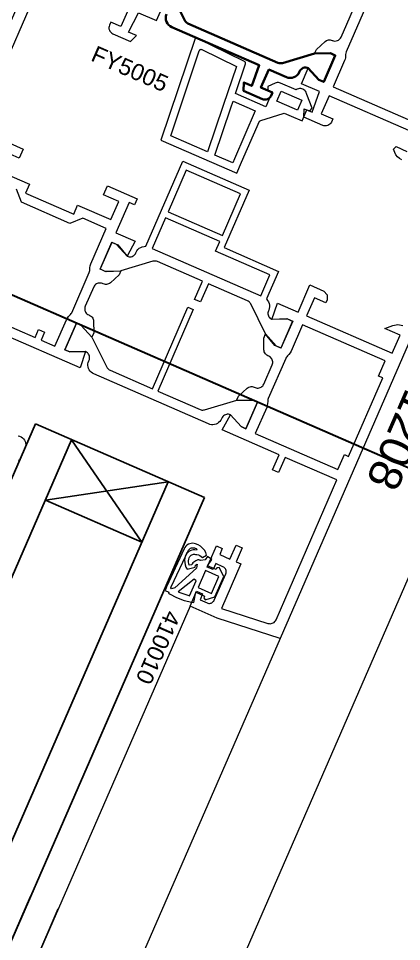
# Model space of a CAD drawing. Header units: millimetres. Extents: x -50172 to 90294, y -80883 to 956680.
# Drawn here: x 5462.8 to 5521.1, y -15168.1 to -15028 of the extents above; entities that cross this region are included whole.
import ezdxf

# ---------------------------------------------------------------- set-up
doc = ezdxf.new("R2010")
doc.units = ezdxf.units.MM
doc.header["$MEASUREMENT"] = 0
for name, color, linetype, lineweight in [('0_Pen_No__2', 8, 'Continuous', 15), ('0_Pen_No__5', 7, 'Continuous', 25), ('0_Pen_No__6', 7, 'Continuous', 35), ('0_Pen_No__7', 7, 'Continuous', 35), ('0_Pen_No__9', 7, 'Continuous', 13), ('New_A-25-M_Wall_Ext_Pen_No__87', 8, 'Continuous', 20)]:
    doc.layers.add(name, color=color, linetype=linetype, lineweight=lineweight)
doc.layers.add('New_A-25-M_Wall_Ext', color=7, linetype='Continuous')
doc.layers.add('New_ArchiCAD Windows', color=7, linetype='Continuous')
doc.layers.add('New_ArchiCAD Windows_Pen_No__23', color=7, linetype='Continuous', lineweight=30, true_color=0x2a2a2a)
doc.styles.add('GENERATED_STYLE_3', font='')
doc.styles.get('GENERATED_STYLE_3').set_extended_font_data('Arial')

# ---------------------------------------------------------------- blocks, each defined once
blk = doc.blocks.new('Wall_2_1', base_point=(10092.6, -4631.3))
at = {"layer": 'New_A-25-M_Wall_Ext_Pen_No__87', "linetype": 'Continuous', "flags": 128}
blk.add_lwpolyline([(2234.14, -22653.24), (10092.6, -4631.3)], dxfattribs=at)
blk = doc.blocks.new('Triple Window 19_2')
at = {"layer": 'New_ArchiCAD Windows_Pen_No__23', "linetype": 'Continuous'}
blk.add_line((662.5, -190), (662.5, 0), dxfattribs=at)
blk = doc.blocks.new('Wall_239_1', base_point=(10165.92, -4712.54))
at = {"layer": 'New_ArchiCAD Windows', "color": 251, "linetype": 'Continuous', "lineweight": 20, "true_color": 0x606060, "xscale": -1, "zscale": 1000, "rotation": 66.44041158399281}
blk.add_blockref('Triple Window 19_2', (5701.05, -14451.52), dxfattribs=at)

msp = doc.modelspace()

# ---------------------------------------------------------------- linework, layer by layer
at = {"layer": '0_Pen_No__2', "linetype": 'Continuous', "flags": 128}
for points in [[(5517.4, -14900.54), (5453.45, -15047.21), (5457.39, -15048.92), (5458.39, -15046.63), (5457.47, -15046.23), (5457.07, -15047.15), (5455.97, -15046.67, -0.414214), (5455.56, -15045.62), (5457.32, -15041.58, -0.414214), (5458.37, -15041.17), (5459.47, -15041.65), (5459.07, -15042.57), (5459.99, -15042.97), (5461.39, -15039.76), (5460.47, -15039.36), (5460.07, -15040.27), (5458.7, -15039.67), (5466.49, -15021.8, -0.414214)], [(5547.56, -14953.22, 0.112281), (5547.29, -14953.58), (5512.65, -15033.02, 0.112281), (5512.57, -15033.45, -0.112281), (5512.4, -15034.35), (5510.66, -15038.33), (5523.22, -15043.81), (5524.22, -15041.52), (5524.68, -15041.72), (5561.85, -14956.47), (5561.39, -14956.27), (5562.39, -14953.98), (5550.71, -14948.89)], [(5522.16, -15044.99), (5510.06, -15039.71), (5508.86, -15042.46), (5510.61, -15043.22), (5510.41, -15043.68, -0.414214), (5509.09, -15044.19), (5506.2, -15042.94), (5506.28, -15041.66), (5507.48, -15042.18), (5508.6, -15039.07), (5505.85, -15037.87), (5506.89, -15035.49), (5508.5, -15037.28), (5509.24, -15037.6), (5510.99, -15033.57), (5510.26, -15033.25), (5507.85, -15033.29), (5508.13, -15032.65), (5509.44, -15031.46, -0.294108), (5510.51, -15031.29), (5510.56, -15031.31, 0.414214), (5511.88, -15030.79), (5545.13, -14954.53, 0.414214)], [(5479.63, -15026.44), (5478.43, -15029.19), (5476.87, -15028.51), (5476.67, -15028.97, 0.414214), (5477.19, -15030.28), (5479.89, -15031.46), (5480.77, -15030.54), (5479.58, -15030.02), (5481.1, -15027.08), (5483.85, -15028.28), (5484.89, -15025.89)], [(5521.1, -15049.43, -0.198912), (5520.04, -15048.33), (5519.83, -15047.8), (5520.23, -15047.42), (5521.88, -15048.14)]]:
    msp.add_lwpolyline(points, format="xyb", dxfattribs=at)
for points in [[(5459.89, -15046.2), (5463.56, -15047.79), (5462.96, -15049.17), (5460.66, -15048.17)], [(5460.66, -15048.17), (5459.47, -15050.92), (5464.51, -15053.12), (5463.91, -15054.49)], [(5502.37, -15066.36), (5500.55, -15070.53), (5500.72, -15070.77), (5500.86, -15070.99), (5500.95, -15071.23), (5501.01, -15071.49), (5501.01, -15071.75), (5500.97, -15072.01), (5500.89, -15072.26), (5500.85, -15072.35), (5500.8, -15072.5), (5500.77, -15072.65), (5500.77, -15072.81), (5500.79, -15072.96), (5500.84, -15073.11), (5500.9, -15073.25), (5500.99, -15073.38), (5501.1, -15073.5), (5501.23, -15073.59), (5501.37, -15073.66), (5501.39, -15073.62), (5503.62, -15073.5), (5504.54, -15073.9), (5502.74, -15078.03), (5501.82, -15077.63), (5500.39, -15075.91), (5500.41, -15075.86), (5498.15, -15071.31), (5498.07, -15071.19), (5497.99, -15071.08), (5497.89, -15070.99), (5497.77, -15070.91), (5497.65, -15070.84), (5491.72, -15068.26), (5490.52, -15071.01), (5489.61, -15070.61), (5490.81, -15067.86), (5483.96, -15064.88), (5483.83, -15064.83), (5483.7, -15064.8), (5483.56, -15064.79), (5483.42, -15064.8), (5483.28, -15064.83), (5478.41, -15066.27), (5478.39, -15066.32), (5476.16, -15066.43), (5475.24, -15066.03), (5477.04, -15061.91), (5477.95, -15062.31), (5479.39, -15064.03), (5479.37, -15064.07), (5479.52, -15064.12), (5479.67, -15064.15), (5479.83, -15064.15), (5479.98, -15064.13), (5480.13, -15064.09), (5480.27, -15064.02), (5480.4, -15063.93), (5480.52, -15063.82), (5480.61, -15063.69), (5480.68, -15063.55), (5480.72, -15063.46), (5480.85, -15063.23), (5481.01, -15063.03), (5481.21, -15062.86), (5481.43, -15062.72), (5481.67, -15062.62), (5481.93, -15062.57), (5482.22, -15062.54), (5487.84, -15049.65), (5497.92, -15054.05), (5494.12, -15062.76)], [(5534.19, -15049.68), (5502.61, -15122.1), (5493.05, -15119.02), (5488.92, -15117.22)], [(5463.91, -15054.49), (5471.24, -15057.69), (5471.84, -15056.32), (5476.88, -15058.51), (5478.08, -15055.76), (5475.79, -15054.76), (5476.39, -15053.39), (5480.88, -15055.35), (5480.48, -15056.27), (5479.66, -15055.91), (5477.66, -15060.49), (5480.59, -15061.77), (5479.37, -15064.07), (5477.75, -15062.27), (5477.02, -15061.96), (5475.26, -15065.99), (5475.99, -15066.31), (5478.41, -15066.27), (5478.13, -15066.91), (5476.81, -15068.1), (5476.68, -15068.2), (5476.54, -15068.27), (5476.38, -15068.33), (5476.22, -15068.35), (5476.06, -15068.35), (5475.9, -15068.32), (5475.74, -15068.27), (5475.6, -15068.21), (5475.45, -15068.16), (5475.3, -15068.13), (5475.14, -15068.13), (5474.98, -15068.15), (5474.83, -15068.2), (5474.69, -15068.26), (5474.56, -15068.35), (5474.45, -15068.46), (5474.36, -15068.59), (5474.28, -15068.73), (5473, -15071.66), (5472.95, -15071.81), (5472.92, -15071.96), (5472.92, -15072.12), (5472.94, -15072.28), (5472.99, -15072.43), (5473.06, -15072.57), (5473.15, -15072.69), (5473.26, -15072.81), (5473.38, -15072.9), (5473.52, -15072.98), (5473.66, -15073.04), (5473.81, -15073.12), (5473.94, -15073.22), (5474.05, -15073.33), (5474.14, -15073.47), (5474.21, -15073.62), (5474.25, -15073.78), (5474.26, -15073.94), (5474.29, -15075.71), (5474.01, -15076.35), (5472.39, -15074.56), (5471.66, -15074.24), (5469.9, -15078.27), (5470.64, -15078.59), (5473.05, -15078.55), (5472.2, -15081.02), (5460.1, -15075.74)], [(5454.19, -15071.53), (5465.37, -15076.4), (5465.89, -15075.21), (5466.81, -15075.61), (5466.29, -15076.8), (5468.4, -15077.72), (5470.13, -15073.74), (5470.28, -15073.47), (5470.46, -15073.22), (5470.67, -15073), (5470.78, -15072.9), (5470.87, -15072.78), (5470.94, -15072.65), (5473.6, -15066.54), (5473.65, -15066.4), (5473.68, -15066.25), (5473.68, -15066.1), (5473.69, -15065.8), (5473.75, -15065.5), (5473.85, -15065.21), (5476.19, -15059.85), (5472.62, -15058.29), (5470.64, -15059.07), (5463.31, -15055.87), (5462.53, -15053.89)], [(5493.44, -15061.81), (5485.2, -15058.21), (5483.16, -15062.89), (5499.66, -15070.08), (5501.06, -15066.87), (5492.81, -15063.28)], [(5492.81, -15063.28), (5493.44, -15061.81)], [(5494.12, -15062.76), (5502.37, -15066.36)], [(5488.92, -15117.22), (5489.92, -15114.93), (5490.84, -15115.33), (5490.44, -15116.24), (5491.54, -15116.72), (5491.65, -15116.76), (5491.78, -15116.79), (5491.9, -15116.79), (5492.03, -15116.77), (5492.15, -15116.74), (5492.26, -15116.68), (5492.36, -15116.61), (5492.45, -15116.52), (5492.53, -15116.42), (5492.59, -15116.31), (5494.35, -15112.28), (5494.39, -15112.16), (5494.41, -15112.03), (5494.41, -15111.91), (5494.4, -15111.78), (5494.36, -15111.66), (5494.3, -15111.55), (5494.23, -15111.45), (5494.15, -15111.36), (5494.05, -15111.28), (5493.93, -15111.22), (5492.83, -15110.74), (5492.43, -15111.66), (5491.52, -15111.26), (5492.92, -15108.05), (5493.83, -15108.45), (5493.43, -15109.37), (5494.99, -15110.05), (5495.91, -15107.94), (5496.83, -15108.34), (5495.91, -15110.45), (5496.64, -15110.77), (5493.69, -15117.54), (5500.77, -15119.82), (5500.93, -15119.86), (5501.09, -15119.87), (5501.25, -15119.86), (5501.41, -15119.81), (5501.56, -15119.75), (5501.69, -15119.66), (5501.81, -15119.54), (5501.91, -15119.42), (5501.99, -15119.27), (5511.25, -15098.04), (5503.36, -15094.61), (5502.36, -15096.9), (5501.45, -15096.5), (5502.45, -15094.21), (5493.83, -15090.45), (5495.05, -15088.15), (5496.67, -15089.94), (5497.4, -15090.26), (5499.16, -15086.23), (5498.43, -15085.91), (5496.01, -15085.95), (5496.29, -15085.31), (5497.61, -15084.12), (5497.74, -15084.02), (5497.88, -15083.94), (5498.04, -15083.89), (5498.2, -15083.87), (5498.36, -15083.87), (5498.52, -15083.89), (5498.68, -15083.95), (5498.82, -15084.01), (5498.97, -15084.06), (5499.12, -15084.09), (5499.28, -15084.09), (5499.44, -15084.07), (5499.59, -15084.02), (5499.73, -15083.95), (5499.85, -15083.86), (5499.97, -15083.75), (5500.06, -15083.63), (5500.14, -15083.49), (5501.42, -15080.56), (5501.47, -15080.41), (5501.49, -15080.26), (5501.5, -15080.1), (5501.48, -15079.94), (5501.43, -15079.79), (5501.36, -15079.65), (5501.27, -15079.52), (5501.16, -15079.41), (5501.04, -15079.32), (5500.9, -15079.24), (5500.76, -15079.18), (5500.61, -15079.1), (5500.48, -15079), (5500.37, -15078.88), (5500.28, -15078.75), (5500.21, -15078.6), (5500.17, -15078.44), (5500.16, -15078.28), (5500.13, -15076.51), (5500.41, -15075.86), (5502.02, -15077.66), (5502.76, -15077.98), (5504.52, -15073.95), (5503.78, -15073.63), (5501.37, -15073.66), (5502.22, -15071.2), (5505.34, -15072.56), (5507.14, -15068.43), (5509.25, -15069.35), (5509.78, -15069.91), (5509.76, -15070.67), (5509.56, -15071.13), (5507.82, -15070.37), (5506.62, -15073.12)], [(5506.62, -15073.12), (5519.64, -15078.79), (5520.84, -15076.05), (5518.52, -15075.04), (5519.73, -15074.56), (5520.5, -15074.43), (5521.26, -15074.59)]]:
    msp.add_lwpolyline(points, dxfattribs=at)
for points in [[(5493.84, -15060.89), (5496.6, -15054.57), (5488.35, -15050.97), (5485.59, -15057.3)], [(5488.6, -15071.8), (5489.42, -15072.16), (5484.02, -15084.54), (5490.45, -15087.34), (5490.59, -15087.39), (5490.72, -15087.42), (5490.86, -15087.43), (5491, -15087.41), (5491.14, -15087.38), (5496.02, -15085.93), (5498.43, -15085.91), (5499.16, -15086.23), (5497.4, -15090.26), (5496.67, -15089.94), (5495.05, -15088.15), (5494.9, -15088.1), (5494.75, -15088.07), (5494.59, -15088.07), (5494.44, -15088.09), (5494.29, -15088.13), (5494.15, -15088.2), (5494.02, -15088.29), (5493.9, -15088.4), (5493.81, -15088.53), (5493.74, -15088.66), (5493.7, -15088.76), (5493.58, -15088.96), (5493.44, -15089.15), (5493.27, -15089.31), (5493.08, -15089.45), (5492.87, -15089.55), (5492.64, -15089.62), (5492.41, -15089.65), (5492.17, -15089.65), (5491.94, -15089.61), (5491.72, -15089.53), (5474.3, -15081.94), (5474.1, -15081.83), (5473.91, -15081.68), (5473.75, -15081.51), (5473.61, -15081.32), (5473.51, -15081.11), (5473.44, -15080.88), (5473.41, -15080.65), (5473.41, -15080.42), (5473.45, -15080.18), (5473.53, -15079.96), (5473.57, -15079.87), (5473.62, -15079.72), (5473.65, -15079.57), (5473.65, -15079.41), (5473.63, -15079.26), (5473.58, -15079.11), (5473.51, -15078.96), (5473.42, -15078.84), (5473.32, -15078.72), (5473.19, -15078.63), (5473.05, -15078.55), (5470.64, -15078.59), (5469.9, -15078.27), (5471.66, -15074.24), (5472.39, -15074.56), (5474.02, -15076.34), (5476.27, -15080.9), (5476.34, -15081.02), (5476.43, -15081.13), (5476.53, -15081.23), (5476.65, -15081.31), (5476.77, -15081.37), (5483.2, -15084.18)], [(5506.02, -15074.49), (5504.28, -15078.48), (5504.14, -15078.75), (5503.96, -15079), (5503.75, -15079.21), (5503.64, -15079.32), (5503.55, -15079.44), (5503.48, -15079.57), (5500.82, -15085.68), (5500.77, -15085.82), (5500.74, -15085.96), (5500.74, -15086.11), (5500.72, -15086.42), (5500.67, -15086.72), (5500.57, -15087.01), (5498.83, -15090.99), (5511.39, -15096.47), (5512.39, -15094.18), (5513.03, -15094.46), (5518.22, -15082.54), (5517.58, -15082.26), (5518.58, -15079.97)]]:
    msp.add_lwpolyline(points, close=True, dxfattribs=at)
at = {"layer": '0_Pen_No__5', "linetype": 'Continuous'}
for p, q in [((5465.43, -15089.52), (5343.16, -15369.94)), ((5465.43, -15089.52), (5491.1, -15100.71)), ((5470.93, -15091.92), (5348.66, -15372.34)), ((5481.6, -15107.48), (5470.93, -15091.92)), ((5485.6, -15098.32), (5363.32, -15378.73)), ((5485.6, -15098.32), (5466.94, -15101.09)), ((5491.1, -15100.71), (5368.82, -15381.13)), ((5466.94, -15101.09), (5481.6, -15107.48)), ((5342.41, -15441.71), (5464.68, -15161.29))]:
    msp.add_line(p, q, dxfattribs=at)
at = {"layer": '0_Pen_No__6', "linetype": 'Continuous', "flags": 128}
msp.add_lwpolyline([(5485.85, -15023.68), (5488.11, -15028.24, 0.176327), (5488.6, -15028.72), (5502.29, -15034.68, 0.176327), (5502.97, -15034.73), (5507.85, -15033.27), (5510.26, -15033.25), (5510.99, -15033.57), (5509.24, -15037.6), (5508.5, -15037.28), (5506.89, -15035.49, 0.414214), (5505.57, -15036), (5505.53, -15036.1, -0.414214), (5503.56, -15036.87), (5500.9, -15035.71), (5499.7, -15038.46), (5501.44, -15039.22), (5501.24, -15039.68, -0.414214), (5499.92, -15040.2), (5497.04, -15038.94), (5497.12, -15037.66), (5498.31, -15038.19), (5499.43, -15035.07), (5486.14, -15029.28, -0.414214), (5485.36, -15027.3)], format="xyb", dxfattribs=at)
at = {"layer": '0_Pen_No__9', "linetype": 'Continuous'}
for p, q in [((5488.92, -15117.22), (5373.04, -15382.97)), ((5502.61, -15122.1), (5386.33, -15388.76)), ((5353.02, -15428.88), (5468.9, -15163.13))]:
    msp.add_line(p, q, dxfattribs=at)
at = {"layer": '0_Pen_No__9', "linetype": 'Continuous', "flags": 128}
for points in [[(5504.29, -15042.78), (5505.94, -15043.5), (5506.66, -15041.85), (5507.11, -15041.96), (5507.46, -15041.56), (5506.65, -15039.5), (5506.61, -15039.33), (5506.55, -15039.17), (5506.46, -15039.02), (5506.35, -15038.89), (5506.22, -15038.78), (5506.07, -15038.7), (5505.91, -15038.64), (5505.74, -15038.61), (5505.56, -15038.61), (5505.4, -15038.64), (5505.23, -15038.7), (5505.03, -15038.8), (5502.68, -15037.77), (5502.52, -15037.72), (5502.35, -15037.69), (5502.19, -15037.69), (5502.02, -15037.72), (5501.86, -15037.77), (5500.77, -15038.27), (5500.73, -15038.79), (5501.36, -15039.21), (5500.42, -15041.37), (5495.84, -15039.37), (5497.35, -15034.86), (5497.36, -15034.81), (5497.37, -15034.77), (5497.37, -15034.72), (5497.35, -15034.67), (5497.34, -15034.63), (5497.31, -15034.59), (5497.28, -15034.55), (5497.24, -15034.52), (5497.2, -15034.5), (5489.74, -15030.85), (5484.5, -15046.43), (5496.03, -15051.45), (5496.75, -15049.79)], [(5495.12, -15041.51), (5495.46, -15040.51), (5498.84, -15041.99), (5495.67, -15049.26)], [(5495.67, -15049.26), (5495.41, -15049.87), (5492.71, -15048.7), (5495.12, -15041.51)], [(5496.75, -15049.79), (5499.48, -15043.53), (5499.66, -15043.45), (5503.06, -15042.37), (5503.23, -15042.32), (5504.29, -15042.78)], [(5462.8, -15091.33), (5463.03, -15091.39), (5463.25, -15091.49), (5463.45, -15091.62), (5463.62, -15091.79), (5463.77, -15091.98), (5463.87, -15092.19), (5463.94, -15092.42), (5463.97, -15092.66), (5463.96, -15092.9), (5463.14, -15094.79), (5463.1, -15094.86), (5463.05, -15094.93), (5462.99, -15094.98), (5462.92, -15095.03), (5462.84, -15095.06)]]:
    msp.add_lwpolyline(points, dxfattribs=at)
for points in [[(5493.96, -15041.19), (5491.6, -15048.21), (5485.99, -15045.77), (5490.33, -15032.85), (5490.35, -15032.8), (5490.38, -15032.76), (5490.41, -15032.72), (5490.45, -15032.69), (5490.5, -15032.67), (5490.55, -15032.65), (5490.6, -15032.64), (5490.65, -15032.65), (5490.7, -15032.66), (5490.74, -15032.67), (5495.96, -15035.23)], [(5504.8, -15041.69), (5502.13, -15040.53), (5502.79, -15039.01), (5505.9, -15040.37), (5505.24, -15041.89)], [(5488.01, -15108.5), (5485.35, -15114.26), (5485.13, -15114.85), (5485.71, -15115.08), (5485.64, -15115.24), (5485.79, -15115.33), (5486.87, -15115.9), (5488.01, -15116.32), (5489.2, -15116.59), (5489.48, -15116.63), (5489.81, -15115.1), (5491.12, -15115.67), (5491, -15115.95), (5491.24, -15116.22), (5492.71, -15115.78), (5494.04, -15112.72), (5493.36, -15111.35), (5493, -15111.36), (5492.88, -15111.64), (5491.57, -15111.06), (5492.22, -15110.13), (5491.57, -15109.67), (5491.2, -15110.19), (5490.58, -15110.29), (5490.47, -15110.23), (5490.36, -15110.2), (5490.24, -15110.18), (5490.12, -15110.19), (5490, -15110.21), (5489.89, -15110.25), (5489.78, -15110.31), (5489.63, -15110.4), (5489.48, -15110.51), (5489.36, -15110.64), (5489.26, -15110.79), (5489.19, -15110.95), (5488.81, -15110.97), (5488.74, -15110.75), (5488.7, -15110.53), (5488.7, -15110.3), (5488.73, -15110.08), (5488.8, -15109.86), (5488.9, -15109.66), (5488.99, -15109.56), (5489.09, -15109.47), (5489.21, -15109.4), (5489.33, -15109.35), (5489.47, -15109.33), (5489.6, -15109.32), (5489.74, -15109.34), (5489.97, -15109.37), (5490.2, -15109.43), (5490.42, -15109.52), (5490.62, -15109.65), (5490.81, -15109.81), (5491.45, -15109.46), (5491.31, -15109.07), (5491.11, -15108.7), (5490.84, -15108.38), (5490.53, -15108.1), (5490.17, -15107.89), (5489.77, -15107.73), (5489.36, -15107.65), (5489.12, -15107.67), (5488.89, -15107.72), (5488.67, -15107.81), (5488.46, -15107.94), (5488.28, -15108.1), (5488.13, -15108.29)], [(5486.06, -15114.27), (5488.67, -15108.69), (5488.77, -15108.58), (5488.89, -15108.49), (5489.01, -15108.42), (5489.15, -15108.37), (5489.29, -15108.34), (5489.44, -15108.33), (5489.58, -15108.35), (5489.72, -15108.4), (5489.85, -15108.46), (5489.97, -15108.54), (5489.89, -15108.7), (5489.66, -15108.66), (5489.42, -15108.66), (5489.19, -15108.7), (5488.96, -15108.78), (5488.76, -15108.89), (5488.57, -15109.04), (5488.41, -15109.21), (5488.25, -15109.53), (5488.14, -15109.87), (5488.1, -15110.23), (5488.11, -15110.59), (5488.17, -15110.94), (5488.3, -15111.28), (5488.47, -15111.59), (5489.71, -15111.29), (5489.73, -15110.97), (5490.02, -15110.85), (5489.9, -15111.44), (5486.6, -15114.43), (5486.1, -15114.58), (5485.98, -15114.44)], [(5490.16, -15114.38), (5492.18, -15115.26), (5493.29, -15112.69), (5491.28, -15111.81)], [(5488.74, -15115.58), (5488.86, -15115.61), (5489.84, -15113.35), (5489.54, -15113.11), (5487.12, -15115.03), (5487.36, -15115.13)]]:
    msp.add_lwpolyline(points, close=True, dxfattribs=at)

# ---------------------------------------------------------------- block references
at = {"layer": 'New_A-25-M_Wall_Ext', "color": 250, "lineweight": 50, "true_color": 0x2a2a2a}
for name, p in [('Wall_239_1', (10165.92, -4712.54)), ('Wall_2_1', (10092.6, -4631.3))]:
    msp.add_blockref(name, p, dxfattribs=at)

# ---------------------------------------------------------------- texts
at = {"layer": '0_Pen_No__7', "linetype": 'Continuous', "attachment_point": 7, "style": 'GENERATED_STYLE_3'}
for s, insert, char_height, rotation in [('\\A1;{\\fArial|b0|i0|c0|p34;FY5005}', (5473.67, -15034.33), 2.5, 336.4404), ('\\A1;{\\fArial|b0|i0|c0|p34;FY1208}', (5525.33, -15075.69), 5, 246.4404), ('\\A1;{\\fArial|b0|i0|c0|p34;410010}', (5485.23, -15117.64), 2.5, 246.4404)]:
    msp.add_mtext(s, dxfattribs=dict(at, insert=insert, char_height=char_height, rotation=rotation))

doc.saveas('drawing.dxf')
